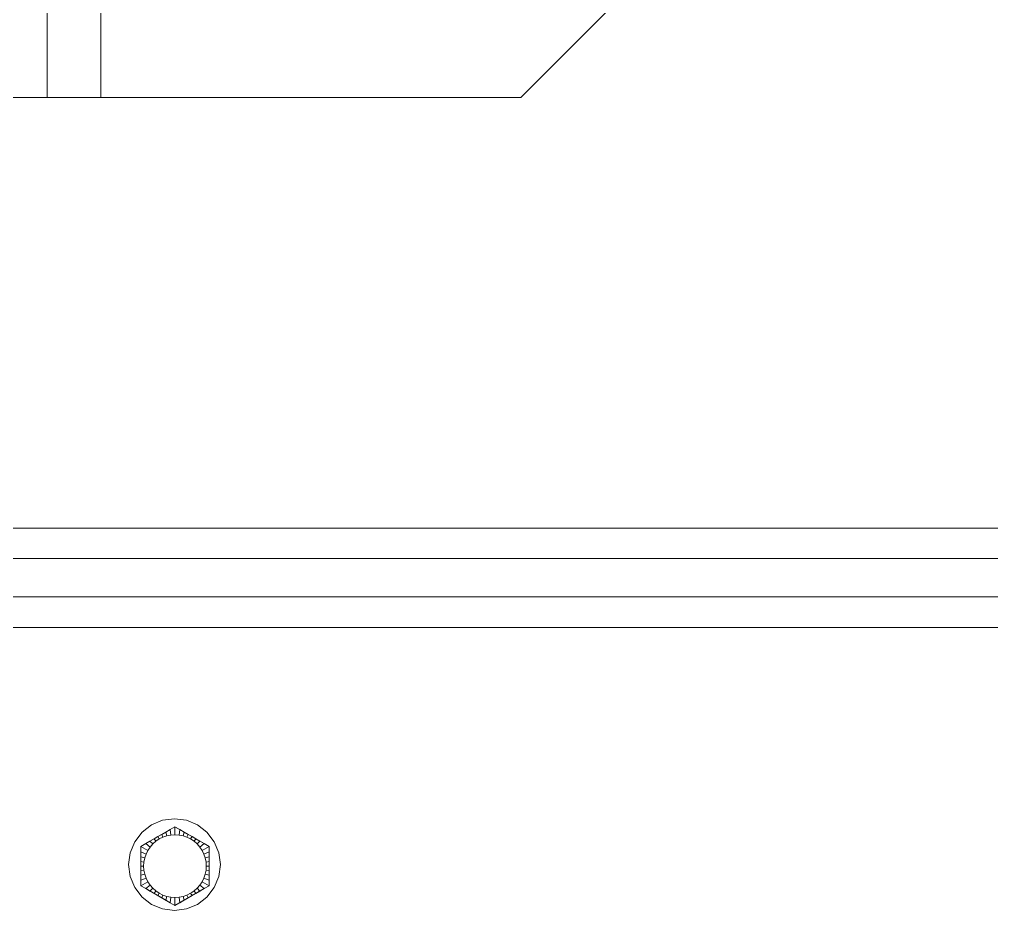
# Model space of a CAD drawing. Header units: inches. Extents: x -827 to 154, y -802 to 207.
# Drawn here: x -113.91 to -105.97, y -177.1 to -169.82 of the extents above; entities that cross this region are included whole.
import ezdxf

# ---------------------------------------------------------------- set-up
doc = ezdxf.new("R2010")
doc.units = ezdxf.units.IN
doc.header["$MEASUREMENT"] = 0
doc.layers.add('Layer0', color=7, linetype='Continuous', lineweight=9)
doc.layers.add('Shop_Sabre_RC-8_CNC_Router_skp', color=8, linetype='Continuous', lineweight=9)

# ---------------------------------------------------------------- blocks, each defined once
blk = doc.blocks.new('Shop_Sabre_RC-8_CNC_Router_skp_9-V86-Level 1')
at = {"layer": 'Layer0'}
for p, q in [((96.0056, 2.4454), (96.2448, 2.5835)), ((96.2448, 2.5835), (96.0056, 2.4454)), ((96.2054, 2.5608), (96.1701, 2.5404)), ((96.2054, 2.5608), (96.1701, 2.5404)), ((96.2448, 2.5835), (96.2054, 2.5608)), ((96.2448, 2.5835), (96.2054, 2.5608)), ((96.2114, 2.5154), (96.2054, 2.5608)), ((96.2054, 2.5608), (96.2114, 2.5154)), ((96.2448, 2.5835), (96.2448, 2.5176)), ((96.2448, 2.5176), (96.2448, 2.5835)), ((96.2841, 2.5608), (96.2448, 2.5835)), ((96.2448, 2.5835), (96.2841, 2.5608)), ((96.2841, 2.5608), (96.2782, 2.5154)), ((96.2841, 2.5608), (96.2782, 2.5154)), ((96.2841, 2.5608), (96.484, 2.4454)), ((96.484, 2.4454), (96.2841, 2.5608)), ((96.2841, 2.5608), (96.3194, 2.5404)), ((96.2841, 2.5608), (96.3194, 2.5404)), ((96.0409, 2.4658), (96.0056, 2.4454)), ((96.0056, 2.4454), (96.0409, 2.4658)), ((96.0737, 2.4847), (96.0409, 2.4658)), ((96.0409, 2.4658), (96.0737, 2.4847)), ((96.0409, 2.4658), (96.0639, 2.4427)), ((96.0639, 2.4427), (96.0409, 2.4658)), ((96.0639, 2.4427), (96.0891, 2.4648)), ((96.0639, 2.4427), (96.0891, 2.4648)), ((96.1055, 2.5031), (96.0737, 2.4847)), ((96.0737, 2.4847), (96.1055, 2.5031)), ((96.0737, 2.4847), (96.0891, 2.4648)), ((96.0891, 2.4648), (96.0737, 2.4847)), ((96.0891, 2.4648), (96.1077, 2.4772)), ((96.0891, 2.4648), (96.1077, 2.4772)), ((96.1373, 2.5214), (96.1055, 2.5031)), ((96.1373, 2.5214), (96.1055, 2.5031)), ((96.1055, 2.5031), (96.1169, 2.4834)), ((96.1169, 2.4834), (96.1055, 2.5031)), ((96.1077, 2.4772), (96.1169, 2.4834)), ((96.1077, 2.4772), (96.1169, 2.4834)), ((96.1169, 2.4834), (96.1469, 2.4982)), ((96.1169, 2.4834), (96.1469, 2.4982)), ((96.1701, 2.5404), (96.1373, 2.5214)), ((96.1701, 2.5404), (96.1373, 2.5214)), ((96.1373, 2.5214), (96.1469, 2.4982)), ((96.1469, 2.4982), (96.1373, 2.5214)), ((96.1469, 2.4982), (96.1786, 2.5089)), ((96.1469, 2.4982), (96.1786, 2.5089)), ((96.1786, 2.5089), (96.1701, 2.5404)), ((96.1701, 2.5404), (96.1786, 2.5089)), ((96.1786, 2.5089), (96.2114, 2.5154)), ((96.1786, 2.5089), (96.2114, 2.5154)), ((96.2114, 2.5154), (96.2448, 2.5176)), ((96.2114, 2.5154), (96.2448, 2.5176)), ((96.2448, 2.5176), (96.2782, 2.5154)), ((96.2448, 2.5176), (96.2782, 2.5154)), ((96.2782, 2.5154), (96.311, 2.5089)), ((96.311, 2.5089), (96.2782, 2.5154)), ((96.311, 2.5089), (96.3194, 2.5404)), ((96.3194, 2.5404), (96.311, 2.5089)), ((96.311, 2.5089), (96.3427, 2.4982)), ((96.3427, 2.4982), (96.311, 2.5089)), ((96.3194, 2.5404), (96.3523, 2.5214)), ((96.3194, 2.5404), (96.3523, 2.5214)), ((96.3523, 2.5214), (96.3427, 2.4982)), ((96.3427, 2.4982), (96.3523, 2.5214)), ((96.3427, 2.4982), (96.3727, 2.4834)), ((96.3727, 2.4834), (96.3427, 2.4982)), ((96.3523, 2.5214), (96.3841, 2.5031)), ((96.3523, 2.5214), (96.3841, 2.5031)), ((96.3841, 2.5031), (96.3727, 2.4834)), ((96.3727, 2.4834), (96.3841, 2.5031)), ((96.3727, 2.4834), (96.4005, 2.4648)), ((96.4005, 2.4648), (96.3727, 2.4834)), ((96.3841, 2.5031), (96.4158, 2.4847)), ((96.4158, 2.4847), (96.3841, 2.5031)), ((96.4158, 2.4847), (96.4005, 2.4648)), ((96.4005, 2.4648), (96.4158, 2.4847)), ((96.4005, 2.4648), (96.4257, 2.4427)), ((96.4257, 2.4427), (96.4005, 2.4648)), ((96.4158, 2.4847), (96.4487, 2.4658)), ((96.4487, 2.4658), (96.4158, 2.4847)), ((96.4487, 2.4658), (96.4257, 2.4427)), ((96.4257, 2.4427), (96.4487, 2.4658)), ((96.4487, 2.4658), (96.484, 2.4454)), ((96.484, 2.4454), (96.4487, 2.4658)), ((96.0056, 2.4454), (95.9662, 2.4227)), ((95.9662, 2.4227), (96.0056, 2.4454)), ((95.9662, 2.3772), (95.9662, 2.4227)), ((96.0233, 2.3897), (95.9662, 2.4227)), ((95.9662, 2.3772), (95.9662, 2.4227)), ((96.0233, 2.3897), (95.9662, 2.4227)), ((96.0418, 2.4176), (96.0056, 2.4454)), ((96.0056, 2.4454), (96.0418, 2.4176)), ((96.0085, 2.3597), (96.0233, 2.3897)), ((96.0233, 2.3897), (96.0085, 2.3597)), ((96.0233, 2.3897), (96.0418, 2.4176)), ((96.0233, 2.3897), (96.0418, 2.4176)), ((96.0418, 2.4176), (96.0639, 2.4427)), ((96.0418, 2.4176), (96.0639, 2.4427)), ((96.4257, 2.4427), (96.4477, 2.4176)), ((96.4477, 2.4176), (96.4257, 2.4427)), ((96.4477, 2.4176), (96.484, 2.4454)), ((96.484, 2.4454), (96.4477, 2.4176)), ((96.4477, 2.4176), (96.4663, 2.3897)), ((96.4663, 2.3897), (96.4477, 2.4176)), ((96.4663, 2.3897), (96.5233, 2.4227)), ((96.5233, 2.4227), (96.4663, 2.3897)), ((96.4663, 2.3897), (96.4811, 2.3597)), ((96.4811, 2.3597), (96.4663, 2.3897)), ((96.484, 2.4454), (96.5233, 2.4227)), ((96.5233, 2.4227), (96.484, 2.4454)), ((96.5233, 2.4227), (96.5233, 2.101)), ((96.5233, 2.101), (96.5233, 2.4227)), ((96.5233, 2.3772), (96.5233, 2.4227)), ((96.5233, 2.4227), (96.5233, 2.3772)), ((95.9662, 2.3772), (95.9662, 2.101)), ((95.9662, 2.3772), (96.0085, 2.3597)), ((95.9662, 2.3772), (95.9662, 2.3365)), ((95.9662, 2.3772), (96.0085, 2.3597)), ((95.9662, 2.101), (95.9662, 2.3772)), ((95.9662, 2.3365), (95.9662, 2.3772)), ((95.9977, 2.328), (95.9662, 2.3365)), ((95.9662, 2.2985), (95.9662, 2.3365)), ((95.9977, 2.328), (95.9662, 2.3365)), ((95.9662, 2.2985), (95.9662, 2.3365)), ((95.9977, 2.328), (95.9912, 2.2952)), ((95.9912, 2.2952), (95.9977, 2.328)), ((95.9912, 2.2952), (95.9977, 2.328)), ((95.9977, 2.328), (95.9912, 2.2952)), ((96.0085, 2.3597), (95.9977, 2.328)), ((95.9977, 2.328), (96.0085, 2.3597)), ((95.9977, 2.328), (96.0085, 2.3597)), ((95.9977, 2.328), (96.0085, 2.3597)), ((96.5233, 2.3772), (96.4811, 2.3597)), ((96.4811, 2.3597), (96.5233, 2.3772)), ((96.4811, 2.3597), (96.4919, 2.328)), ((96.4919, 2.328), (96.4811, 2.3597)), ((96.4919, 2.328), (96.5233, 2.3365)), ((96.5233, 2.3365), (96.4919, 2.328)), ((96.4984, 2.2952), (96.4919, 2.328)), ((96.4919, 2.328), (96.4984, 2.2952)), ((96.4919, 2.328), (96.4984, 2.2952)), ((96.4984, 2.2952), (96.4919, 2.328)), ((96.5233, 2.3365), (96.5233, 2.3772)), ((96.5233, 2.3772), (96.5233, 2.3365)), ((96.5233, 2.2985), (96.5233, 2.3365)), ((96.5233, 2.3365), (96.5233, 2.2985)), ((95.9662, 2.2985), (95.9912, 2.2952)), ((95.9662, 2.2985), (95.9662, 2.2618)), ((95.9662, 2.2985), (95.9912, 2.2952)), ((95.9662, 2.2618), (95.9662, 2.2985)), ((95.989, 2.2618), (95.9662, 2.2618)), ((95.9662, 2.2618), (95.9662, 2.2252)), ((95.9662, 2.2618), (95.989, 2.2618)), ((95.9662, 2.2252), (95.9662, 2.2618)), ((95.9912, 2.2284), (95.9662, 2.2252)), ((95.9662, 2.2252), (95.9912, 2.2284)), ((95.9662, 2.1872), (95.9662, 2.2252)), ((95.9662, 2.2252), (95.9662, 2.1872)), ((95.9912, 2.2952), (95.989, 2.2618)), ((95.9912, 2.2952), (95.989, 2.2618)), ((95.9912, 2.2952), (95.989, 2.2618)), ((95.989, 2.2618), (95.9912, 2.2952)), ((95.989, 2.2618), (95.9912, 2.2284)), ((95.989, 2.2618), (95.9912, 2.2284)), ((95.9912, 2.2284), (95.989, 2.2618)), ((95.9912, 2.2284), (95.989, 2.2618)), ((95.9912, 2.2284), (95.9977, 2.1956)), ((95.9977, 2.1956), (95.9912, 2.2284)), ((95.9912, 2.2284), (95.9977, 2.1956)), ((95.9977, 2.1956), (95.9912, 2.2284)), ((96.4919, 2.1956), (96.4984, 2.2284)), ((96.4919, 2.1956), (96.4984, 2.2284)), ((96.4919, 2.1956), (96.4984, 2.2284)), ((96.4984, 2.2284), (96.4919, 2.1956)), ((96.5233, 2.2985), (96.4984, 2.2952)), ((96.4984, 2.2952), (96.5233, 2.2985)), ((96.5006, 2.2618), (96.4984, 2.2952)), ((96.4984, 2.2952), (96.5006, 2.2618)), ((96.4984, 2.2952), (96.5006, 2.2618)), ((96.5006, 2.2618), (96.4984, 2.2952)), ((96.4984, 2.2284), (96.5006, 2.2618)), ((96.5006, 2.2618), (96.4984, 2.2284)), ((96.4984, 2.2284), (96.5006, 2.2618)), ((96.5006, 2.2618), (96.4984, 2.2284)), ((96.5233, 2.2252), (96.4984, 2.2284)), ((96.4984, 2.2284), (96.5233, 2.2252)), ((96.5006, 2.2618), (96.5233, 2.2618)), ((96.5006, 2.2618), (96.5233, 2.2618)), ((96.5233, 2.2618), (96.5233, 2.2985)), ((96.5233, 2.2985), (96.5233, 2.2618)), ((96.5233, 2.2252), (96.5233, 2.2618)), ((96.5233, 2.2252), (96.5233, 2.2618)), ((96.5233, 2.1872), (96.5233, 2.2252)), ((96.5233, 2.1872), (96.5233, 2.2252)), ((95.9977, 2.1956), (95.9662, 2.1872)), ((95.9977, 2.1956), (95.9662, 2.1872)), ((95.9662, 2.1464), (95.9662, 2.1872)), ((95.9662, 2.1464), (95.9662, 2.1872)), ((96.0085, 2.1639), (95.9662, 2.1464)), ((95.9662, 2.1464), (96.0085, 2.1639)), ((95.9662, 2.1464), (95.9662, 2.101)), ((95.9662, 2.101), (95.9662, 2.1464)), ((95.9977, 2.1956), (96.0085, 2.1639)), ((95.9977, 2.1956), (96.0085, 2.1639)), ((96.0085, 2.1639), (96.0233, 2.1339)), ((96.0085, 2.1639), (96.0233, 2.1339)), ((96.4663, 2.1339), (96.4811, 2.1639)), ((96.4811, 2.1639), (96.4663, 2.1339)), ((96.4811, 2.1639), (96.4919, 2.1956)), ((96.4811, 2.1639), (96.4919, 2.1956)), ((96.4811, 2.1639), (96.4919, 2.1956)), ((96.4919, 2.1956), (96.4811, 2.1639)), ((96.4811, 2.1639), (96.5233, 2.1464)), ((96.5233, 2.1464), (96.4811, 2.1639)), ((96.5233, 2.1872), (96.4919, 2.1956)), ((96.4919, 2.1956), (96.5233, 2.1872)), ((96.5233, 2.1464), (96.5233, 2.1872)), ((96.5233, 2.1464), (96.5233, 2.1872)), ((96.5233, 2.1464), (96.5233, 2.101)), ((96.5233, 2.101), (96.5233, 2.1464)), ((96.0233, 2.1339), (95.9662, 2.101)), ((95.9662, 2.101), (96.0233, 2.1339)), ((95.9662, 2.101), (96.0056, 2.0783)), ((96.0056, 2.0783), (95.9662, 2.101)), ((96.0418, 2.1061), (96.0056, 2.0783)), ((96.0056, 2.0783), (96.0418, 2.1061)), ((96.0056, 2.0783), (96.2448, 1.9402)), ((96.2448, 1.9402), (96.0056, 2.0783)), ((96.0056, 2.0783), (96.0409, 2.0579)), ((96.0409, 2.0579), (96.0056, 2.0783)), ((96.0233, 2.1339), (96.0418, 2.1061)), ((96.0233, 2.1339), (96.0418, 2.1061)), ((96.0409, 2.0579), (96.0639, 2.081)), ((96.0639, 2.081), (96.0409, 2.0579)), ((96.0418, 2.1061), (96.0639, 2.081)), ((96.0418, 2.1061), (96.0639, 2.081)), ((96.0639, 2.081), (96.0891, 2.0589)), ((96.0639, 2.081), (96.0891, 2.0589)), ((96.2841, 1.9629), (96.484, 2.0783)), ((96.484, 2.0783), (96.2841, 1.9629)), ((96.4005, 2.0589), (96.4257, 2.081)), ((96.4257, 2.081), (96.4005, 2.0589)), ((96.4257, 2.081), (96.4477, 2.1061)), ((96.4477, 2.1061), (96.4257, 2.081)), ((96.4257, 2.081), (96.4487, 2.0579)), ((96.4487, 2.0579), (96.4257, 2.081)), ((96.4477, 2.1061), (96.4663, 2.1339)), ((96.4663, 2.1339), (96.4477, 2.1061)), ((96.4477, 2.1061), (96.484, 2.0783)), ((96.484, 2.0783), (96.4477, 2.1061)), ((96.484, 2.0783), (96.4487, 2.0579)), ((96.4487, 2.0579), (96.484, 2.0783)), ((96.5233, 2.101), (96.4663, 2.1339)), ((96.4663, 2.1339), (96.5233, 2.101)), ((96.5233, 2.101), (96.484, 2.0783)), ((96.484, 2.0783), (96.5233, 2.101)), ((96.0409, 2.0579), (96.0737, 2.0389)), ((96.0737, 2.0389), (96.0409, 2.0579)), ((96.0737, 2.0389), (96.0891, 2.0589)), ((96.0891, 2.0589), (96.0737, 2.0389)), ((96.0737, 2.0389), (96.1055, 2.0206)), ((96.1055, 2.0206), (96.0737, 2.0389)), ((96.0891, 2.0589), (96.1169, 2.0403)), ((96.0891, 2.0589), (96.1169, 2.0403)), ((96.1055, 2.0206), (96.1169, 2.0403)), ((96.1169, 2.0403), (96.1055, 2.0206)), ((96.1373, 2.0023), (96.1055, 2.0206)), ((96.1373, 2.0023), (96.1055, 2.0206)), ((96.1169, 2.0403), (96.1469, 2.0255)), ((96.1169, 2.0403), (96.1469, 2.0255)), ((96.1373, 2.0023), (96.1469, 2.0255)), ((96.1469, 2.0255), (96.1373, 2.0023)), ((96.1701, 1.9833), (96.1373, 2.0023)), ((96.1701, 1.9833), (96.1373, 2.0023)), ((96.1469, 2.0255), (96.1786, 2.0147)), ((96.1469, 2.0255), (96.1786, 2.0147)), ((96.1786, 2.0147), (96.1701, 1.9833)), ((96.1701, 1.9833), (96.1786, 2.0147)), ((96.1786, 2.0147), (96.2114, 2.0082)), ((96.1786, 2.0147), (96.2114, 2.0082)), ((96.2054, 1.9629), (96.2114, 2.0082)), ((96.2114, 2.0082), (96.2054, 1.9629)), ((96.2114, 2.0082), (96.2448, 2.006)), ((96.2114, 2.0082), (96.2448, 2.006)), ((96.2448, 2.006), (96.2782, 2.0082)), ((96.2448, 2.006), (96.2782, 2.0082)), ((96.2448, 2.006), (96.2448, 1.9402)), ((96.2448, 1.9402), (96.2448, 2.006)), ((96.2782, 2.0082), (96.311, 2.0147)), ((96.311, 2.0147), (96.2782, 2.0082)), ((96.2841, 1.9629), (96.2782, 2.0082)), ((96.2841, 1.9629), (96.2782, 2.0082)), ((96.311, 2.0147), (96.3427, 2.0255)), ((96.3427, 2.0255), (96.311, 2.0147)), ((96.311, 2.0147), (96.3194, 1.9833)), ((96.3194, 1.9833), (96.311, 2.0147)), ((96.3194, 1.9833), (96.3523, 2.0023)), ((96.3194, 1.9833), (96.3523, 2.0023)), ((96.3427, 2.0255), (96.3727, 2.0403)), ((96.3727, 2.0403), (96.3427, 2.0255)), ((96.3427, 2.0255), (96.3523, 2.0023)), ((96.3523, 2.0023), (96.3427, 2.0255)), ((96.3523, 2.0023), (96.3841, 2.0206)), ((96.3523, 2.0023), (96.3841, 2.0206)), ((96.3727, 2.0403), (96.4005, 2.0589)), ((96.4005, 2.0589), (96.3727, 2.0403)), ((96.3841, 2.0206), (96.3727, 2.0403)), ((96.3727, 2.0403), (96.3841, 2.0206)), ((96.4158, 2.0389), (96.3841, 2.0206)), ((96.3841, 2.0206), (96.4158, 2.0389)), ((96.4158, 2.0389), (96.4005, 2.0589)), ((96.4005, 2.0589), (96.4158, 2.0389)), ((96.4158, 2.0389), (96.4487, 2.0579)), ((96.4487, 2.0579), (96.4158, 2.0389)), ((96.2054, 1.9629), (96.1701, 1.9833)), ((96.2054, 1.9629), (96.1701, 1.9833)), ((96.2448, 1.9402), (96.2054, 1.9629)), ((96.2448, 1.9402), (96.2054, 1.9629)), ((96.2448, 1.9402), (96.2841, 1.9629)), ((96.2841, 1.9629), (96.2448, 1.9402)), ((96.2841, 1.9629), (96.3194, 1.9833)), ((96.2841, 1.9629), (96.3194, 1.9833))]:
    blk.add_line(p, q, dxfattribs=at)
blk = doc.blocks.new('Shop_Sabre_RC-8_CNC_Router_skp_144-V87-Level 1')
blk.add_blockref('Shop_Sabre_RC-8_CNC_Router_skp_9-V86-Level 1', (12.6265, 0))
blk = doc.blocks.new('Shop_Sabre_RC-8_CNC_Router_skp_141-402880-Level 1')
at = {"layer": 'Layer0'}
for p, q in [((50.7573, 0.5625), (0, 0.5625)), ((50.7573, 0.5625), (0, 0.5625)), ((0, 0.25), (50.7573, 0.25)), ((0, 0.25), (50.7573, 0.25))]:
    blk.add_line(p, q, dxfattribs=at)
blk = doc.blocks.new('Shop_Sabre_RC-8_CNC_Router_skp_135-402874-Level 1')
at = {"layer": 'Layer0'}
for p, q in [((48.1515, 44.4247), (48.061, 44.3873)), ((48.1515, 44.4247), (48.061, 44.3873)), ((48.2485, 44.4375), (48.1515, 44.4247)), ((48.2485, 44.4375), (48.1515, 44.4247)), ((48.2485, 44.4375), (48.3456, 44.4247)), ((48.3456, 44.4247), (48.2485, 44.4375)), ((48.3456, 44.4247), (48.436, 44.3873)), ((48.436, 44.3873), (48.3456, 44.4247)), ((47.9834, 44.3277), (47.9238, 44.25)), ((47.9834, 44.3277), (47.9238, 44.25)), ((48.061, 44.3873), (47.9834, 44.3277)), ((47.9834, 44.3277), (48.061, 44.3873)), ((48.436, 44.3873), (48.5137, 44.3277)), ((48.5137, 44.3277), (48.436, 44.3873)), ((48.5137, 44.3277), (48.5733, 44.25)), ((48.5137, 44.3277), (48.5733, 44.25)), ((47.9238, 44.25), (47.8863, 44.1596)), ((47.9238, 44.25), (47.8863, 44.1596)), ((48.5733, 44.25), (48.6108, 44.1596)), ((48.5733, 44.25), (48.6108, 44.1596)), ((47.8735, 44.0625), (47.8863, 44.1596)), ((47.8863, 44.1596), (47.8735, 44.0625)), ((48.6235, 44.0625), (48.6108, 44.1596)), ((48.6108, 44.1596), (48.6235, 44.0625)), ((47.8863, 43.9654), (47.8735, 44.0625)), ((47.8735, 44.0625), (47.8863, 43.9654)), ((48.6108, 43.9654), (48.6235, 44.0625)), ((48.6235, 44.0625), (48.6108, 43.9654)), ((47.9238, 43.875), (47.8863, 43.9654)), ((47.8863, 43.9654), (47.9238, 43.875)), ((48.5733, 43.875), (48.6108, 43.9654)), ((48.6108, 43.9654), (48.5733, 43.875)), ((47.9834, 43.7973), (47.9238, 43.875)), ((47.9238, 43.875), (47.9834, 43.7973)), ((48.5137, 43.7973), (48.5733, 43.875)), ((48.5733, 43.875), (48.5137, 43.7973)), ((48.061, 43.7377), (47.9834, 43.7973)), ((48.061, 43.7377), (47.9834, 43.7973)), ((48.436, 43.7377), (48.5137, 43.7973)), ((48.436, 43.7377), (48.5137, 43.7973)), ((48.1515, 43.7003), (48.061, 43.7377)), ((48.1515, 43.7003), (48.061, 43.7377)), ((48.2485, 43.6875), (48.1515, 43.7003)), ((48.2485, 43.6875), (48.1515, 43.7003)), ((48.2485, 43.6875), (48.3456, 43.7003)), ((48.3456, 43.7003), (48.2485, 43.6875)), ((48.3456, 43.7003), (48.436, 43.7377)), ((48.436, 43.7377), (48.3456, 43.7003)), ((1.8125, 42.125), (52.5698, 42.125)), ((52.5698, 42.125), (1.8125, 42.125)), ((52.5698, 41.3125), (1.8125, 41.3125)), ((1.8125, 41.3125), (52.5698, 41.3125))]:
    blk.add_line(p, q, dxfattribs=at)
for name, p in [('Shop_Sabre_RC-8_CNC_Router_skp_144-V87-Level 1', (-60.6265, 41.8125)), ('Shop_Sabre_RC-8_CNC_Router_skp_141-402880-Level 1', (1.8125, 41.3125))]:
    blk.add_blockref(name, p)
blk = doc.blocks.new('Shop_Sabre_RC-8_CNC_Router_skp_86-402825-Level 1')
at = {"layer": 'Layer0'}
for p, q in [((2.5685, 8), (0, 5.4315)), ((0, 5.4315), (2.5685, 8)), ((2.5685, 8), (6, 8)), ((2.5685, 8), (6, 8)), ((0, 5.4315), (0, 1.9315)), ((0, 5.4315), (0, 1.9315)), ((0, 1.9315), (1.9315, 0)), ((1.9315, 0), (0, 1.9315)), ((3, 0), (1.9315, 0)), ((1.9315, 0), (3, 0)), ((6, 0), (5, 0)), ((5, 0), (6, 0))]:
    blk.add_line(p, q, dxfattribs=at)
blk = doc.blocks.new('Shop_Sabre_RC-8_CNC_Router_skp_84-402823-Level 1')
at = {"layer": 'Layer0'}
for p, q in [((0, 8), (0, 0)), ((0, 8), (0.4375, 8)), ((0, 8), (0, 0)), ((0, 8), (0.4375, 8)), ((0.4375, 0), (0, 0)), ((0.4375, 0), (0, 0))]:
    blk.add_line(p, q, dxfattribs=at)
blk = doc.blocks.new('Shop_Sabre_RC-8_CNC_Router_skp_82-402821-Level 1')
at = {"layer": 'Layer0'}
for p, q in [((0, 8), (0, 5.75)), ((0, 8), (2.5, 8)), ((0, 8), (0, 5.75)), ((0, 8), (2.5, 8)), ((2.5, 5.75), (2.5, 8)), ((2.5, 5.75), (2.5, 8)), ((0, 2.25), (0, 0)), ((0, 2.25), (0, 0)), ((2.5, 0), (2.5, 2.25)), ((2.5, 0), (2.5, 2.25)), ((2.5, 0), (0, 0)), ((2.5, 0), (0, 0))]:
    blk.add_line(p, q, dxfattribs=at)
blk = doc.blocks.new('Shop_Sabre_RC-8_CNC_Router_skp_79-402818-Level 1')
for name, p in [('Shop_Sabre_RC-8_CNC_Router_skp_86-402825-Level 1', (1, 4.9375)), ('Shop_Sabre_RC-8_CNC_Router_skp_84-402823-Level 1', (7, 4.9375)), ('Shop_Sabre_RC-8_CNC_Router_skp_82-402821-Level 1', (7.4375, 4.9375))]:
    blk.add_blockref(name, p)
blk = doc.blocks.new('Shop_Sabre_RC-8_CNC_Router_skp_1-402740-Level 1')
for name, p in [('Shop_Sabre_RC-8_CNC_Router_skp_135-402874-Level 1', (0, 0)), ('Shop_Sabre_RC-8_CNC_Router_skp_79-402818-Level 1', (41.851, 24.8576))]:
    blk.add_blockref(name, p)
blk = doc.blocks.new('Shop_Sabre_RC-8_CNC_Router_skp-402726-Level 1')
blk.add_blockref('Shop_Sabre_RC-8_CNC_Router_skp_1-402740-Level 1', (0, 0))

msp = doc.modelspace()

# ---------------------------------------------------------------- block references
at = {"layer": 'Shop_Sabre_RC-8_CNC_Router_skp', "color": 7, "rotation": 180}
msp.add_blockref('Shop_Sabre_RC-8_CNC_Router_skp-402726-Level 1', (-64.395614, -132.663924), dxfattribs=at)

doc.saveas('drawing.dxf')
